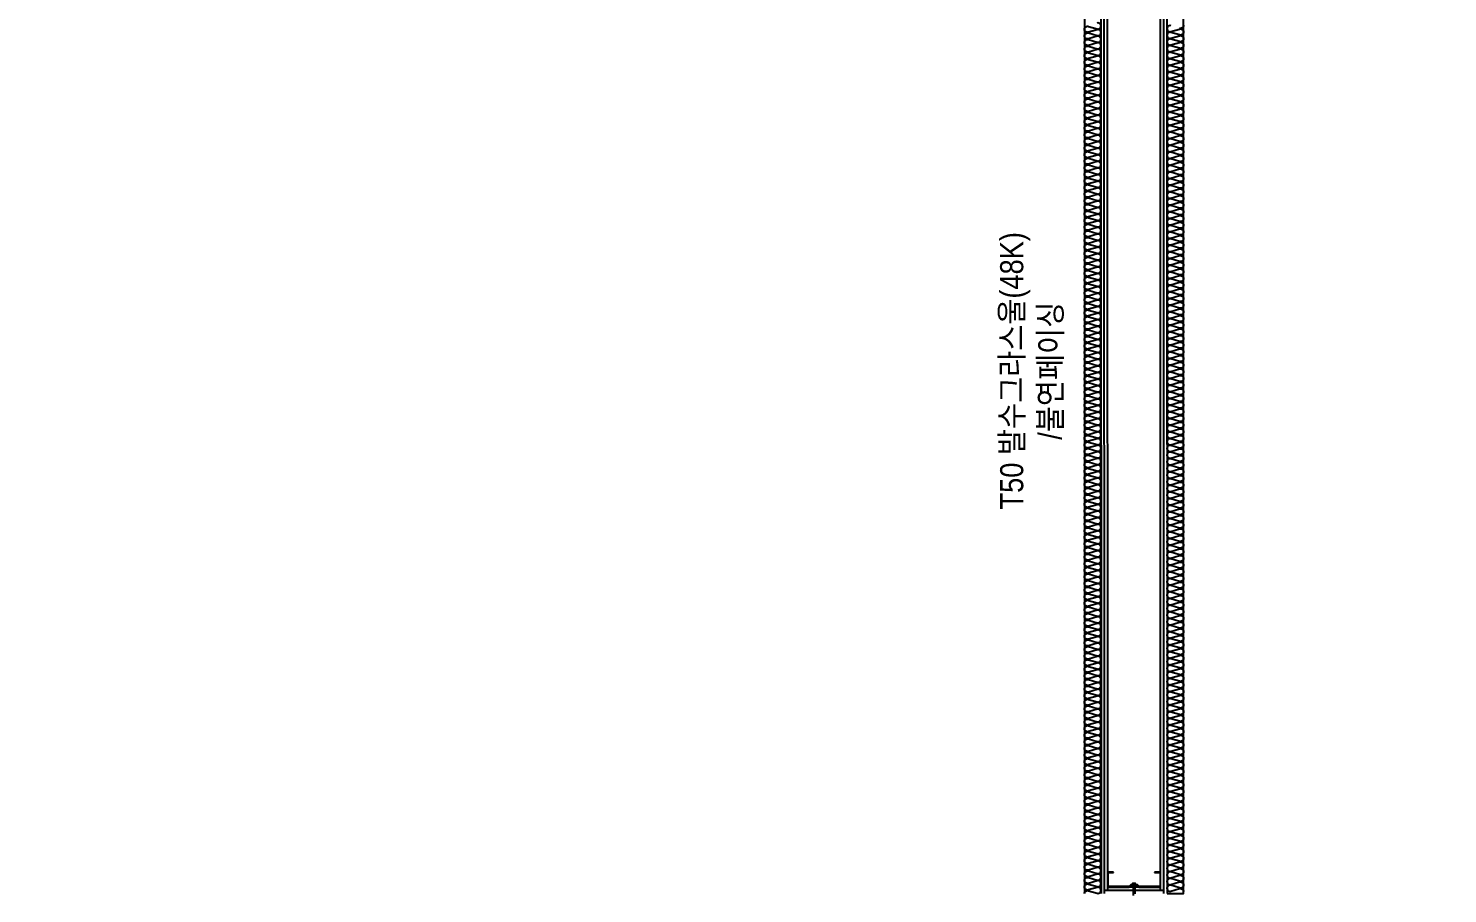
# Model space of a CAD drawing. Header units: millimetres. Extents: x 17311 to 801382, y -242618 to -104888.
# Drawn here: x 313111 to 317411, y -198279 to -195657 of the extents above; entities that cross this region are included whole.
import ezdxf
from ezdxf.enums import TextEntityAlignment as Align

# ---------------------------------------------------------------- set-up
doc = ezdxf.new("R2010")
doc.units = ezdxf.units.MM
doc.header["$LTSCALE"] = 250
for name, color, linetype in [('8입면선', 8, 'Continuous'), ('A-WALL-D', 7, 'Continuous'), ('GAGAM-DT', 7, 'Continuous'), ('ISL', 251, 'Continuous'), ('입면', 7, 'Continuous')]:
    doc.layers.add(name, color=color, linetype=linetype)
doc.layers.add('NOPLOT-단열', color=225, linetype='Continuous', plot=False)
doc.styles.add('Gdim', font='')
doc.styles.get('Gdim').set_extended_font_data('Dotum')

# ---------------------------------------------------------------- blocks, each defined once
blk = doc.blocks.new('*U86')
at = {"layer": '8입면선', "color": 8}
for p, q in [((10, 0), (9.4, 5220)), ((190, 0), (189.4, 5220)), ((190, 10), (10, 10))]:
    blk.add_line(p, q, dxfattribs=at)
at = {"layer": 'A-WALL-D'}
for p, q in [((-0.6, 5220), (0, 0)), ((20, 10), (19.4, 5220)), ((180, 10), (179.4, 5220)), ((199.4, 5220), (200, 0)), ((180, 20), (20, 20))]:
    blk.add_line(p, q, dxfattribs=at)
at = {"layer": 'GAGAM-DT', "color": 8}
for p, q in [((95.1, 25.8), (95.1, 29.3)), ((105.1, 25.8), (95.1, 25.8)), ((103.6, 30.8), (96.7, 30.8)), ((97.6, 25.8), (97.6, 30.8)), ((97.6, 25.8), (97.6, -5.6)), ((102.6, 25.8), (102.6, 30.8)), ((102.6, 25.8), (102.6, -0.1)), ((105.1, 25.8), (105.1, 29.3))]:
    blk.add_line(p, q, dxfattribs=at)
for centre, start, end in [((96.7, 29.3), 90, 180), ((103.6, 29.3), 0, 90)]:
    blk.add_arc(centre, 1.51, start, end, dxfattribs=at)
at = {"layer": '입면', "color": 6}
for p, q in [((37.8, 65), (20, 65)), ((20, 65), (20, 20)), ((21.2, 21.2), (21.2, 63.8)), ((21.2, 63.8), (37.8, 63.8)), ((37.8, 63.8), (37.8, 65)), ((180, 65), (162.2, 65)), ((162.2, 65), (162.2, 63.8)), ((162.2, 63.8), (178.8, 63.8)), ((178.8, 63.8), (178.8, 21.2)), ((180, 20), (180, 65)), ((20, 20), (85.3, 20)), ((84.8, 21.2), (21.2, 21.2)), ((89.8, 27), (84.8, 21.2)), ((85.3, 20), (90.3, 25.8)), ((110.2, 27), (89.8, 27)), ((90.3, 25.8), (109.7, 25.8)), ((109.7, 25.8), (114.7, 20)), ((115.2, 21.2), (110.2, 27)), ((114.7, 20), (180, 20)), ((178.8, 21.2), (115.2, 21.2))]:
    blk.add_line(p, q, dxfattribs=at)

msp = doc.modelspace()

# ---------------------------------------------------------------- linework, layer by layer
at = {"layer": 'ISL'}
for points in [[(309460.7, -193829.5), (310260.7, -193829.5), (310260.7, -193109.5), (313060.7, -193109.5), (313060.7, -193829.5), (313860.7, -193829.5), (313860.7, -193109.5), (316310.7, -193109.5), (316310.7, -198279.5)], [(316560.7, -198279.5), (316610.7, -198279.5), (316610.7, -193829.5), (317460.7, -193829.5), (317460.7, -193109.5), (320260.7, -193109.5), (320260.7, -193829.5), (321060.7, -193829.5), (321060.7, -193109.5), (323860.7, -193109.5), (323860.7, -193829.5), (324660.7, -193829.5), (324660.7, -193109.5), (327460.7, -193109.5), (327460.7, -193829.5), (328260.7, -193829.5)]]:
    msp.add_lwpolyline(points, dxfattribs=at)
for points in [[(316310.7, -198279.5, -0.509267), (316322.8, -198270.6), (316348.5, -198278.3, 1.372593), (316348.5, -198260.6), (316322.8, -198268.3, -0.509267), (316310.7, -198259.5, -0.509267), (316322.8, -198250.6), (316348.5, -198258.3, 1.372593), (316348.5, -198240.6), (316322.8, -198248.3, -0.509267), (316310.7, -198239.5, -0.509267), (316322.8, -198230.6), (316348.5, -198238.3, 1.372593), (316348.5, -198220.6), (316322.8, -198228.3, -0.509267), (316310.7, -198219.5, -0.509267), (316322.8, -198210.6), (316348.5, -198218.3, 1.372593), (316348.5, -198200.6), (316322.8, -198208.3, -0.509267), (316310.7, -198199.5, -0.509267), (316322.8, -198190.6), (316348.5, -198198.3, 1.372593), (316348.5, -198180.6), (316322.8, -198188.3, -0.509267), (316310.7, -198179.5, -0.509267), (316322.8, -198170.6), (316348.5, -198178.3, 1.372593), (316348.5, -198160.6), (316322.8, -198168.3, -0.509267), (316310.7, -198159.5, -0.509267), (316322.8, -198150.6), (316348.5, -198158.3, 1.372593), (316348.5, -198140.6), (316322.8, -198148.3, -0.509267), (316310.7, -198139.5, -0.509267), (316322.8, -198130.6), (316348.5, -198138.3, 1.372593), (316348.5, -198120.6), (316322.8, -198128.3, -0.509267), (316310.7, -198119.5, -0.509267), (316322.8, -198110.6), (316348.5, -198118.3, 1.372593), (316348.5, -198100.6), (316322.8, -198108.3, -0.509267), (316310.7, -198099.5, -0.509267), (316322.8, -198090.6), (316348.5, -198098.3, 1.372593), (316348.5, -198080.6), (316322.8, -198088.3, -0.509267), (316310.7, -198079.5, -0.509267), (316322.8, -198070.6), (316348.5, -198078.3, 1.372593), (316348.5, -198060.6), (316322.8, -198068.3, -0.509267), (316310.7, -198059.5, -0.509267), (316322.8, -198050.6), (316348.5, -198058.3, 1.372593), (316348.5, -198040.6), (316322.8, -198048.3, -0.509267), (316310.7, -198039.5, -0.509267), (316322.8, -198030.6), (316348.5, -198038.3, 1.372593), (316348.5, -198020.6), (316322.8, -198028.3, -0.509267), (316310.7, -198019.5, -0.509267), (316322.8, -198010.6), (316348.5, -198018.3, 1.372593), (316348.5, -198000.6), (316322.8, -198008.3, -0.509267), (316310.7, -197999.5, -0.509267), (316322.8, -197990.6), (316348.5, -197998.3, 1.372593), (316348.5, -197980.6), (316322.8, -197988.3, -0.509267), (316310.7, -197979.5, -0.509267), (316322.8, -197970.6), (316348.5, -197978.3, 1.372593), (316348.5, -197960.6), (316322.8, -197968.3, -0.509267), (316310.7, -197959.5, -0.509267), (316322.8, -197950.6), (316348.5, -197958.3, 1.372593), (316348.5, -197940.6), (316322.8, -197948.3, -0.509267), (316310.7, -197939.5, -0.509267), (316322.8, -197930.6), (316348.5, -197938.3, 1.372593), (316348.5, -197920.6), (316322.8, -197928.3, -0.509267), (316310.7, -197919.5, -0.509267), (316322.8, -197910.6), (316348.5, -197918.3, 1.372593), (316348.5, -197900.6), (316322.8, -197908.3, -0.509267), (316310.7, -197899.5, -0.509267), (316322.8, -197890.6), (316348.5, -197898.3, 1.372593), (316348.5, -197880.6), (316322.8, -197888.3, -0.509267), (316310.7, -197879.5, -0.509267), (316322.8, -197870.6), (316348.5, -197878.3, 1.372593), (316348.5, -197860.6), (316322.8, -197868.3, -0.509267), (316310.7, -197859.5, -0.509267), (316322.8, -197850.6), (316348.5, -197858.3, 1.372593), (316348.5, -197840.6), (316322.8, -197848.3, -0.509267), (316310.7, -197839.5, -0.509267), (316322.8, -197830.6), (316348.5, -197838.3, 1.372593), (316348.5, -197820.6), (316322.8, -197828.3, -0.509267), (316310.7, -197819.5, -0.509267), (316322.8, -197810.6), (316348.5, -197818.3, 1.372593), (316348.5, -197800.6), (316322.8, -197808.3, -0.509267), (316310.7, -197799.5, -0.509267), (316322.8, -197790.6), (316348.5, -197798.3, 1.372593), (316348.5, -197780.6), (316322.8, -197788.3, -0.509267), (316310.7, -197779.5, -0.509267), (316322.8, -197770.6), (316348.5, -197778.3, 1.372593), (316348.5, -197760.6), (316322.8, -197768.3, -0.509267), (316310.7, -197759.5, -0.509267), (316322.8, -197750.6), (316348.5, -197758.3, 1.372593), (316348.5, -197740.6), (316322.8, -197748.3, -0.509267), (316310.7, -197739.5, -0.509267), (316322.8, -197730.6), (316348.5, -197738.3, 1.372593), (316348.5, -197720.6), (316322.8, -197728.3, -0.509267), (316310.7, -197719.5, -0.509267), (316322.8, -197710.6), (316348.5, -197718.3, 1.372593), (316348.5, -197700.6), (316322.8, -197708.3, -0.509267), (316310.7, -197699.5, -0.509267), (316322.8, -197690.6), (316348.5, -197698.3, 1.372593), (316348.5, -197680.6), (316322.8, -197688.3, -0.509267), (316310.7, -197679.5, -0.509267), (316322.8, -197670.6), (316348.5, -197678.3, 1.372593), (316348.5, -197660.6), (316322.8, -197668.3, -0.509267), (316310.7, -197659.5, -0.509267), (316322.8, -197650.6), (316348.5, -197658.3, 1.372593), (316348.5, -197640.6), (316322.8, -197648.3, -0.509267), (316310.7, -197639.5, -0.509267), (316322.8, -197630.6), (316348.5, -197638.3, 1.372593), (316348.5, -197620.6), (316322.8, -197628.3, -0.509267), (316310.7, -197619.5, -0.509267), (316322.8, -197610.6), (316348.5, -197618.3, 1.372593), (316348.5, -197600.6), (316322.8, -197608.3, -0.509267), (316310.7, -197599.5, -0.509267), (316322.8, -197590.6), (316348.5, -197598.3, 1.372593), (316348.5, -197580.6), (316322.8, -197588.3, -0.509267), (316310.7, -197579.5, -0.509267), (316322.8, -197570.6), (316348.5, -197578.3, 1.372593), (316348.5, -197560.6), (316322.8, -197568.3, -0.509267), (316310.7, -197559.5, -0.509267), (316322.8, -197550.6), (316348.5, -197558.3, 1.372593), (316348.5, -197540.6), (316322.8, -197548.3, -0.509267), (316310.7, -197539.5, -0.509267), (316322.8, -197530.6), (316348.5, -197538.3, 1.372593), (316348.5, -197520.6), (316322.8, -197528.3, -0.509267), (316310.7, -197519.5, -0.509267), (316322.8, -197510.6), (316348.5, -197518.3, 1.372593), (316348.5, -197500.6), (316322.8, -197508.3, -0.509267), (316310.7, -197499.5, -0.509267), (316322.8, -197490.6), (316348.5, -197498.3, 1.372593), (316348.5, -197480.6), (316322.8, -197488.3, -0.509267), (316310.7, -197479.5, -0.509267), (316322.8, -197470.6), (316348.5, -197478.3, 1.372593), (316348.5, -197460.6), (316322.8, -197468.3, -0.509267), (316310.7, -197459.5, -0.509267), (316322.8, -197450.6), (316348.5, -197458.3, 1.372593), (316348.5, -197440.6), (316322.8, -197448.3, -0.509267), (316310.7, -197439.5, -0.509267), (316322.8, -197430.6), (316348.5, -197438.3, 1.372593), (316348.5, -197420.6), (316322.8, -197428.3, -0.509267), (316310.7, -197419.5, -0.509267), (316322.8, -197410.6), (316348.5, -197418.3, 1.372593), (316348.5, -197400.6), (316322.8, -197408.3, -0.509267), (316310.7, -197399.5, -0.509267), (316322.8, -197390.6), (316348.5, -197398.3, 1.372593), (316348.5, -197380.6), (316322.8, -197388.3, -0.509267), (316310.7, -197379.5, -0.509267), (316322.8, -197370.6), (316348.5, -197378.3, 1.372593), (316348.5, -197360.6), (316322.8, -197368.3, -0.509267), (316310.7, -197359.5, -0.509267), (316322.8, -197350.6), (316348.5, -197358.3, 1.372593), (316348.5, -197340.6), (316322.8, -197348.3, -0.509267), (316310.7, -197339.5, -0.509267), (316322.8, -197330.6), (316348.5, -197338.3, 1.372593), (316348.5, -197320.6), (316322.8, -197328.3, -0.509267), (316310.7, -197319.5, -0.509267), (316322.8, -197310.6), (316348.5, -197318.3, 1.372593), (316348.5, -197300.6), (316322.8, -197308.3, -0.509267), (316310.7, -197299.5, -0.509267), (316322.8, -197290.6), (316348.5, -197298.3, 1.372593), (316348.5, -197280.6), (316322.8, -197288.3, -0.509267), (316310.7, -197279.5, -0.509267), (316322.8, -197270.6), (316348.5, -197278.3, 1.372593), (316348.5, -197260.6), (316322.8, -197268.3, -0.509267), (316310.7, -197259.5, -0.509267), (316322.8, -197250.6), (316348.5, -197258.3, 1.372593), (316348.5, -197240.6), (316322.8, -197248.3, -0.509267), (316310.7, -197239.5, -0.509267), (316322.8, -197230.6), (316348.5, -197238.3, 1.372593), (316348.5, -197220.6), (316322.8, -197228.3, -0.509267), (316310.7, -197219.5, -0.509267), (316322.8, -197210.6), (316348.5, -197218.3, 1.372593), (316348.5, -197200.6), (316322.8, -197208.3, -0.509267), (316310.7, -197199.5, -0.509267), (316322.8, -197190.6), (316348.5, -197198.3, 1.372593), (316348.5, -197180.6), (316322.8, -197188.3, -0.509267), (316310.7, -197179.5, -0.509267), (316322.8, -197170.6), (316348.5, -197178.3, 1.372593), (316348.5, -197160.6), (316322.8, -197168.3, -0.509267), (316310.7, -197159.5, -0.509267), (316322.8, -197150.6), (316348.5, -197158.3, 1.372593), (316348.5, -197140.6), (316322.8, -197148.3, -0.509267), (316310.7, -197139.5, -0.509267), (316322.8, -197130.6), (316348.5, -197138.3, 1.372593), (316348.5, -197120.6), (316322.8, -197128.3, -0.509267), (316310.7, -197119.5, -0.509267), (316322.8, -197110.6), (316348.5, -197118.3, 1.372593), (316348.5, -197100.6), (316322.8, -197108.3, -0.509267), (316310.7, -197099.5, -0.509267), (316322.8, -197090.6), (316348.5, -197098.3, 1.372593), (316348.5, -197080.6), (316322.8, -197088.3, -0.509267), (316310.7, -197079.5, -0.509267), (316322.8, -197070.6), (316348.5, -197078.3, 1.372593), (316348.5, -197060.6), (316322.8, -197068.3, -0.509267), (316310.7, -197059.5, -0.509267), (316322.8, -197050.6), (316348.5, -197058.3, 1.372593), (316348.5, -197040.6), (316322.8, -197048.3, -0.509267), (316310.7, -197039.5, -0.509267), (316322.8, -197030.6), (316348.5, -197038.3, 1.372593), (316348.5, -197020.6), (316322.8, -197028.3, -0.509267), (316310.7, -197019.5, -0.509267), (316322.8, -197010.6), (316348.5, -197018.3, 1.372593), (316348.5, -197000.6), (316322.8, -197008.3, -0.509267), (316310.7, -196999.5, -0.509267), (316322.8, -196990.6), (316348.5, -196998.3, 1.372593), (316348.5, -196980.6), (316322.8, -196988.3, -0.509267), (316310.7, -196979.5, -0.509267), (316322.8, -196970.6), (316348.5, -196978.3, 1.372593), (316348.5, -196960.6), (316322.8, -196968.3, -0.509267), (316310.7, -196959.5, -0.509267), (316322.8, -196950.6), (316348.5, -196958.3, 1.372593), (316348.5, -196940.6), (316322.8, -196948.3, -0.509267), (316310.7, -196939.5, -0.509267), (316322.8, -196930.6), (316348.5, -196938.3, 1.372593), (316348.5, -196920.6), (316322.8, -196928.3, -0.509267), (316310.7, -196919.5, -0.509267), (316322.8, -196910.6), (316348.5, -196918.3, 1.372593), (316348.5, -196900.6), (316322.8, -196908.3, -0.509267), (316310.7, -196899.5, -0.509267), (316322.8, -196890.6), (316348.5, -196898.3, 1.372593), (316348.5, -196880.6), (316322.8, -196888.3, -0.509267), (316310.7, -196879.5, -0.509267), (316322.8, -196870.6), (316348.5, -196878.3, 1.372593), (316348.5, -196860.6), (316322.8, -196868.3, -0.509267), (316310.7, -196859.5, -0.509267), (316322.8, -196850.6), (316348.5, -196858.3, 1.372593), (316348.5, -196840.6), (316322.8, -196848.3, -0.509267), (316310.7, -196839.5, -0.509267), (316322.8, -196830.6), (316348.5, -196838.3, 1.372593), (316348.5, -196820.6), (316322.8, -196828.3, -0.509267), (316310.7, -196819.5, -0.509267), (316322.8, -196810.6), (316348.5, -196818.3, 1.372593), (316348.5, -196800.6), (316322.8, -196808.3, -0.509267), (316310.7, -196799.5, -0.509267), (316322.8, -196790.6), (316348.5, -196798.3, 1.372593), (316348.5, -196780.6), (316322.8, -196788.3, -0.509267), (316310.7, -196779.5, -0.509267), (316322.8, -196770.6), (316348.5, -196778.3, 1.372593), (316348.5, -196760.6), (316322.8, -196768.3, -0.509267), (316310.7, -196759.5, -0.509267), (316322.8, -196750.6), (316348.5, -196758.3, 1.372593), (316348.5, -196740.6), (316322.8, -196748.3, -0.509267), (316310.7, -196739.5, -0.509267), (316322.8, -196730.6), (316348.5, -196738.3, 1.372593), (316348.5, -196720.6), (316322.8, -196728.3, -0.509267), (316310.7, -196719.5, -0.509267), (316322.8, -196710.6), (316348.5, -196718.3, 1.372593), (316348.5, -196700.6), (316322.8, -196708.3, -0.509267), (316310.7, -196699.5, -0.509267), (316322.8, -196690.6), (316348.5, -196698.3, 1.372593), (316348.5, -196680.6), (316322.8, -196688.3, -0.509267), (316310.7, -196679.5, -0.509267), (316322.8, -196670.6), (316348.5, -196678.3, 1.372593), (316348.5, -196660.6), (316322.8, -196668.3, -0.509267), (316310.7, -196659.5, -0.509267), (316322.8, -196650.6), (316348.5, -196658.3, 1.372593), (316348.5, -196640.6), (316322.8, -196648.3, -0.509267), (316310.7, -196639.5, -0.509267), (316322.8, -196630.6), (316348.5, -196638.3, 1.372593), (316348.5, -196620.6), (316322.8, -196628.3, -0.509267), (316310.7, -196619.5, -0.509267), (316322.8, -196610.6), (316348.5, -196618.3, 1.372593), (316348.5, -196600.6), (316322.8, -196608.3, -0.509267), (316310.7, -196599.5, -0.509267), (316322.8, -196590.6), (316348.5, -196598.3, 1.372593), (316348.5, -196580.6), (316322.8, -196588.3, -0.509267), (316310.7, -196579.5, -0.509267), (316322.8, -196570.6), (316348.5, -196578.3, 1.372593), (316348.5, -196560.6), (316322.8, -196568.3, -0.509267), (316310.7, -196559.5, -0.509267), (316322.8, -196550.6), (316348.5, -196558.3, 1.372593), (316348.5, -196540.6), (316322.8, -196548.3, -0.509267), (316310.7, -196539.5, -0.509267), (316322.8, -196530.6), (316348.5, -196538.3, 1.372593), (316348.5, -196520.6), (316322.8, -196528.3, -0.509267), (316310.7, -196519.5, -0.509267), (316322.8, -196510.6), (316348.5, -196518.3, 1.372593), (316348.5, -196500.6), (316322.8, -196508.3, -0.509267), (316310.7, -196499.5, -0.509267), (316322.8, -196490.6), (316348.5, -196498.3, 1.372593), (316348.5, -196480.6), (316322.8, -196488.3, -0.509267), (316310.7, -196479.5, -0.509267), (316322.8, -196470.6), (316348.5, -196478.3, 1.372593), (316348.5, -196460.6), (316322.8, -196468.3, -0.509267), (316310.7, -196459.5, -0.509267), (316322.8, -196450.6), (316348.5, -196458.3, 1.372593), (316348.5, -196440.6), (316322.8, -196448.3, -0.509267), (316310.7, -196439.5, -0.509267), (316322.8, -196430.6), (316348.5, -196438.3, 1.372593), (316348.5, -196420.6), (316322.8, -196428.3, -0.509267), (316310.7, -196419.5, -0.509267), (316322.8, -196410.6), (316348.5, -196418.3, 1.372593), (316348.5, -196400.6), (316322.8, -196408.3, -0.509267), (316310.7, -196399.5, -0.509267), (316322.8, -196390.6), (316348.5, -196398.3, 1.372593), (316348.5, -196380.6), (316322.8, -196388.3, -0.509267), (316310.7, -196379.5, -0.509267), (316322.8, -196370.6), (316348.5, -196378.3, 1.372593), (316348.5, -196360.6), (316322.8, -196368.3, -0.509267), (316310.7, -196359.5, -0.509267), (316322.8, -196350.6), (316348.5, -196358.3, 1.372593), (316348.5, -196340.6), (316322.8, -196348.3, -0.509267), (316310.7, -196339.5, -0.509267), (316322.8, -196330.6), (316348.5, -196338.3, 1.372593), (316348.5, -196320.6), (316322.8, -196328.3, -0.509267), (316310.7, -196319.5, -0.509267), (316322.8, -196310.6), (316348.5, -196318.3, 1.372593), (316348.5, -196300.6), (316322.8, -196308.3, -0.509267), (316310.7, -196299.5, -0.509267), (316322.8, -196290.6), (316348.5, -196298.3, 1.372593), (316348.5, -196280.6), (316322.8, -196288.3, -0.509267), (316310.7, -196279.5, -0.509267), (316322.8, -196270.6), (316348.5, -196278.3, 1.372593), (316348.5, -196260.6), (316322.8, -196268.3, -0.509267), (316310.7, -196259.5, -0.509267), (316322.8, -196250.6), (316348.5, -196258.3, 1.372593), (316348.5, -196240.6), (316322.8, -196248.3, -0.509267), (316310.7, -196239.5, -0.509267), (316322.8, -196230.6), (316348.5, -196238.3, 1.372593), (316348.5, -196220.6), (316322.8, -196228.3, -0.509267), (316310.7, -196219.5, -0.509267), (316322.8, -196210.6), (316348.5, -196218.3, 1.372593), (316348.5, -196200.6), (316322.8, -196208.3, -0.509267), (316310.7, -196199.5, -0.509267), (316322.8, -196190.6), (316348.5, -196198.3, 1.372593), (316348.5, -196180.6), (316322.8, -196188.3, -0.509267), (316310.7, -196179.5, -0.509267), (316322.8, -196170.6), (316348.5, -196178.3, 1.372593), (316348.5, -196160.6), (316322.8, -196168.3, -0.509267), (316310.7, -196159.5, -0.509267), (316322.8, -196150.6), (316348.5, -196158.3, 1.372593), (316348.5, -196140.6), (316322.8, -196148.3, -0.509267), (316310.7, -196139.5, -0.509267), (316322.8, -196130.6), (316348.5, -196138.3, 1.372593), (316348.5, -196120.6), (316322.8, -196128.3, -0.509267), (316310.7, -196119.5, -0.509267), (316322.8, -196110.6), (316348.5, -196118.3, 1.372593), (316348.5, -196100.6), (316322.8, -196108.3, -0.509267), (316310.7, -196099.5, -0.509267), (316322.8, -196090.6), (316348.5, -196098.3, 1.372593), (316348.5, -196080.6), (316322.8, -196088.3, -0.509267), (316310.7, -196079.5, -0.509267), (316322.8, -196070.6), (316348.5, -196078.3, 1.372593), (316348.5, -196060.6), (316322.8, -196068.3, -0.509267), (316310.7, -196059.5, -0.509267), (316322.8, -196050.6), (316348.5, -196058.3, 1.372593), (316348.5, -196040.6), (316322.8, -196048.3, -0.509267), (316310.7, -196039.5, -0.509267), (316322.8, -196030.6), (316348.5, -196038.3, 1.372593), (316348.5, -196020.6), (316322.8, -196028.3, -0.509267), (316310.7, -196019.5, -0.509267), (316322.8, -196010.6), (316348.5, -196018.3, 1.372593), (316348.5, -196000.6), (316322.8, -196008.3, -0.509267), (316310.7, -195999.5, -0.509267), (316322.8, -195990.6), (316348.5, -195998.3, 1.372593), (316348.5, -195980.6), (316322.8, -195988.3, -0.509267), (316310.7, -195979.5, -0.509267), (316322.8, -195970.6), (316348.5, -195978.3, 1.372593), (316348.5, -195960.6), (316322.8, -195968.3, -0.509267), (316310.7, -195959.5, -0.509267), (316322.8, -195950.6), (316348.5, -195958.3, 1.372593), (316348.5, -195940.6), (316322.8, -195948.3, -0.509267), (316310.7, -195939.5, -0.509267), (316322.8, -195930.6), (316348.5, -195938.3, 1.372593), (316348.5, -195920.6), (316322.8, -195928.3, -0.509267), (316310.7, -195919.5, -0.509267), (316322.8, -195910.6), (316348.5, -195918.3, 1.372593), (316348.5, -195900.6), (316322.8, -195908.3, -0.509267), (316310.7, -195899.5, -0.509267), (316322.8, -195890.6), (316348.5, -195898.3, 1.372593), (316348.5, -195880.6), (316322.8, -195888.3, -0.509267), (316310.7, -195879.5, -0.509267), (316322.8, -195870.6), (316348.5, -195878.3, 1.372593), (316348.5, -195860.6), (316322.8, -195868.3, -0.509267), (316310.7, -195859.5, -0.509267), (316322.8, -195850.6), (316348.5, -195858.3, 1.372593), (316348.5, -195840.6), (316322.8, -195848.3, -0.509267), (316310.7, -195839.5, -0.509267), (316322.8, -195830.6), (316348.5, -195838.3, 1.372593), (316348.5, -195820.6), (316322.8, -195828.3, -0.509267), (316310.7, -195819.5, -0.509267), (316322.8, -195810.6), (316348.5, -195818.3, 1.372593), (316348.5, -195800.6), (316322.8, -195808.3, -0.509267), (316310.7, -195799.5, -0.509267), (316322.8, -195790.6), (316348.5, -195798.3, 1.372593), (316348.5, -195780.6), (316322.8, -195788.3, -0.509267), (316310.7, -195779.5, -0.509267), (316322.8, -195770.6), (316348.5, -195778.3, 1.372593), (316348.5, -195760.6), (316322.8, -195768.3, -0.509267), (316310.7, -195759.5, -0.509267), (316322.8, -195750.6), (316348.5, -195758.3, 1.372593), (316348.5, -195740.6), (316322.8, -195748.3, -0.509267), (316310.7, -195739.5, -0.509267), (316322.8, -195730.6), (316348.5, -195738.3, 1.372593), (316348.5, -195720.6), (316322.8, -195728.3, -0.509267), (316310.7, -195719.5, -0.509267), (316322.8, -195710.6), (316348.5, -195718.3, 1.372593), (316348.5, -195700.6), (316322.8, -195708.3, -0.509267), (316310.7, -195699.5, -0.509267), (316322.8, -195690.6), (316348.5, -195698.3, 1.372593), (316348.5, -195680.6), (316322.8, -195688.3, -0.509267), (316310.7, -195679.5, -0.509267), (316322.8, -195670.6), (316348.5, -195678.3, 1.372593), (316348.5, -195660.6), (316322.8, -195668.3, -0.509267), (316310.7, -195659.5, -0.509267), (316322.8, -195650.6), (316348.5, -195658.3, 1.372593), (316348.5, -195640.6)], [(316572.4, -195648.6, 1.372593), (316572.4, -195666.5), (316598.4, -195658.7, -0.509321), (316610.7, -195667.6, -0.509212), (316598.4, -195676.5), (316572.4, -195668.8, 1.372593), (316572.4, -195686.7), (316598.4, -195678.9, -0.509321), (316610.7, -195687.8, -0.509212), (316598.4, -195696.7), (316572.4, -195689, 1.372593), (316572.4, -195706.9), (316598.4, -195699.1, -0.509321), (316610.7, -195708, -0.509212), (316598.4, -195716.9), (316572.4, -195709.2, 1.372593), (316572.4, -195727), (316598.4, -195719.3, -0.509321), (316610.7, -195728.2, -0.509212), (316598.4, -195737.1), (316572.4, -195729.4, 1.372593), (316572.4, -195747.2), (316598.4, -195739.5, -0.509321), (316610.7, -195748.4, -0.509212), (316598.4, -195757.3), (316572.4, -195749.6, 1.372593), (316572.4, -195767.4), (316598.4, -195759.7, -0.509321), (316610.7, -195768.6, -0.509212), (316598.4, -195777.5), (316572.4, -195769.8, 1.372593), (316572.4, -195787.6), (316598.4, -195779.9, -0.509321), (316610.7, -195788.8, -0.509212), (316598.4, -195797.7), (316572.4, -195790, 1.372593), (316572.4, -195807.8), (316598.4, -195800.1, -0.509321), (316610.7, -195809, -0.509212), (316598.4, -195817.9), (316572.4, -195810.2, 1.372593), (316572.4, -195828), (316598.4, -195820.3, -0.509321), (316610.7, -195829.2, -0.509212), (316598.4, -195838.1), (316572.4, -195830.4, 1.372593), (316572.4, -195848.2), (316598.4, -195840.5, -0.509321), (316610.7, -195849.4, -0.509212), (316598.4, -195858.3), (316572.4, -195850.6, 1.372593), (316572.4, -195868.4), (316598.4, -195860.7, -0.509321), (316610.7, -195869.6, -0.509212), (316598.4, -195878.5), (316572.4, -195870.8, 1.372593), (316572.4, -195888.6), (316598.4, -195880.9, -0.509321), (316610.7, -195889.8, -0.509212), (316598.4, -195898.7), (316572.4, -195891, 1.372593), (316572.4, -195908.8), (316598.4, -195901.1, -0.509321), (316610.7, -195910, -0.509212), (316598.4, -195918.9), (316572.4, -195911.2, 1.372593), (316572.4, -195929), (316598.4, -195921.3, -0.509321), (316610.7, -195930.2, -0.509212), (316598.4, -195939.1), (316572.4, -195931.4, 1.372593), (316572.4, -195949.2), (316598.4, -195941.5, -0.509321), (316610.7, -195950.4, -0.509212), (316598.4, -195959.3), (316572.4, -195951.6, 1.372593), (316572.4, -195969.4), (316598.4, -195961.7, -0.509321), (316610.7, -195970.6, -0.509212), (316598.4, -195979.5), (316572.4, -195971.8, 1.372593), (316572.4, -195989.6), (316598.4, -195981.9, -0.509321), (316610.7, -195990.8, -0.509212), (316598.4, -195999.7), (316572.4, -195992, 1.372593), (316572.4, -196009.8), (316598.4, -196002.1, -0.509321), (316610.7, -196011, -0.509212), (316598.4, -196019.9), (316572.4, -196012.2, 1.372593), (316572.4, -196030), (316598.4, -196022.3, -0.509321), (316610.7, -196031.2, -0.509212), (316598.4, -196040.1), (316572.4, -196032.4, 1.372593), (316572.4, -196050.2), (316598.4, -196042.5, -0.509321), (316610.7, -196051.4, -0.509212), (316598.4, -196060.3), (316572.4, -196052.6, 1.372593), (316572.4, -196070.4), (316598.4, -196062.7, -0.509321), (316610.7, -196071.6, -0.509212), (316598.4, -196080.5), (316572.4, -196072.8, 1.372593), (316572.4, -196090.6), (316598.4, -196082.9, -0.509321), (316610.7, -196091.8, -0.509212), (316598.4, -196100.7), (316572.4, -196093, 1.372593), (316572.4, -196110.8), (316598.4, -196103.1, -0.509321), (316610.7, -196112, -0.509212), (316598.4, -196120.9), (316572.4, -196113.2, 1.372593), (316572.4, -196131), (316598.4, -196123.3, -0.509321), (316610.7, -196132.2, -0.509212), (316598.4, -196141.1), (316572.4, -196133.4, 1.372593), (316572.4, -196151.2), (316598.4, -196143.5, -0.509321), (316610.7, -196152.4, -0.509212), (316598.4, -196161.3), (316572.4, -196153.6, 1.372593), (316572.4, -196171.4), (316598.4, -196163.7, -0.509321), (316610.7, -196172.6, -0.509212), (316598.4, -196181.5), (316572.4, -196173.8, 1.372593), (316572.4, -196191.6), (316598.4, -196183.9, -0.509321), (316610.7, -196192.8, -0.509212), (316598.4, -196201.7), (316572.4, -196194, 1.372593), (316572.4, -196211.8), (316598.4, -196204.1, -0.509321), (316610.7, -196213, -0.509212), (316598.4, -196221.9), (316572.4, -196214.2, 1.372593), (316572.4, -196232), (316598.4, -196224.3, -0.509321), (316610.7, -196233.2, -0.509212), (316598.4, -196242.1), (316572.4, -196234.4, 1.372593), (316572.4, -196252.2), (316598.4, -196244.5, -0.509321), (316610.7, -196253.4, -0.509212), (316598.4, -196262.3), (316572.4, -196254.6, 1.372593), (316572.4, -196272.4), (316598.4, -196264.7, -0.509321), (316610.7, -196273.6, -0.509212), (316598.4, -196282.5), (316572.4, -196274.8, 1.372593), (316572.4, -196292.6), (316598.4, -196284.9, -0.509321), (316610.7, -196293.8, -0.509212), (316598.4, -196302.7), (316572.4, -196295, 1.372593), (316572.4, -196312.8), (316598.4, -196305.1, -0.509321), (316610.7, -196314, -0.509212), (316598.4, -196322.9), (316572.4, -196315.2, 1.372593), (316572.4, -196333), (316598.4, -196325.3, -0.509321), (316610.7, -196334.2, -0.509212), (316598.4, -196343.1), (316572.4, -196335.4, 1.372593), (316572.4, -196353.2), (316598.4, -196345.5, -0.509321), (316610.7, -196354.4, -0.509212), (316598.4, -196363.3), (316572.4, -196355.6, 1.372593), (316572.4, -196373.4), (316598.4, -196365.7, -0.509321), (316610.7, -196374.6, -0.509212), (316598.4, -196383.5), (316572.4, -196375.8, 1.372593), (316572.4, -196393.6), (316598.4, -196385.9, -0.509321), (316610.7, -196394.8, -0.509212), (316598.4, -196403.7), (316572.4, -196396, 1.372593), (316572.4, -196413.8), (316598.4, -196406.1, -0.509321), (316610.7, -196415, -0.509212), (316598.4, -196423.9), (316572.4, -196416.2, 1.372593), (316572.4, -196434), (316598.4, -196426.3, -0.509321), (316610.7, -196435.2, -0.509212), (316598.4, -196444.1), (316572.4, -196436.4, 1.372593), (316572.4, -196454.2), (316598.4, -196446.5, -0.509321), (316610.7, -196455.4, -0.509212), (316598.4, -196464.3), (316572.4, -196456.6, 1.372593), (316572.4, -196474.4), (316598.4, -196466.7, -0.509321), (316610.7, -196475.6, -0.509212), (316598.4, -196484.5), (316572.4, -196476.8, 1.372593), (316572.4, -196494.6), (316598.4, -196486.9, -0.509321), (316610.7, -196495.8, -0.509212), (316598.4, -196504.7), (316572.4, -196497, 1.372593), (316572.4, -196514.8), (316598.4, -196507.1, -0.509321), (316610.7, -196516, -0.509212), (316598.4, -196524.9), (316572.4, -196517.2, 1.372593), (316572.4, -196535), (316598.4, -196527.3, -0.509321), (316610.7, -196536.2, -0.509212), (316598.4, -196545.1), (316572.4, -196537.4, 1.372593), (316572.4, -196555.2), (316598.4, -196547.5, -0.509321), (316610.7, -196556.4, -0.509212), (316598.4, -196565.3), (316572.4, -196557.6, 1.372593), (316572.4, -196575.4), (316598.4, -196567.7, -0.509321), (316610.7, -196576.6, -0.509212), (316598.4, -196585.5), (316572.4, -196577.8, 1.372593), (316572.4, -196595.6), (316598.4, -196587.9, -0.509321), (316610.7, -196596.8, -0.509212), (316598.4, -196605.7), (316572.4, -196598, 1.372593), (316572.4, -196615.8), (316598.4, -196608.1, -0.509321), (316610.7, -196617, -0.509212), (316598.4, -196625.9), (316572.4, -196618.2, 1.372593), (316572.4, -196636), (316598.4, -196628.3, -0.509321), (316610.7, -196637.2, -0.509212), (316598.4, -196646.1), (316572.4, -196638.4, 1.372593), (316572.4, -196656.2), (316598.4, -196648.5, -0.509321), (316610.7, -196657.4, -0.509212), (316598.4, -196666.3), (316572.4, -196658.6, 1.372593), (316572.4, -196676.4), (316598.4, -196668.7, -0.509321), (316610.7, -196677.6, -0.509212), (316598.4, -196686.5), (316572.4, -196678.8, 1.372593), (316572.4, -196696.6), (316598.4, -196688.9, -0.509321), (316610.7, -196697.8, -0.509212), (316598.4, -196706.7), (316572.4, -196699, 1.372593), (316572.4, -196716.8), (316598.4, -196709.1, -0.509321), (316610.7, -196718, -0.509212), (316598.4, -196726.9), (316572.4, -196719.2, 1.372593), (316572.4, -196737), (316598.4, -196729.3, -0.509321), (316610.7, -196738.2, -0.509212), (316598.4, -196747.1), (316572.4, -196739.4, 1.372593), (316572.4, -196757.2), (316598.4, -196749.5, -0.509321), (316610.7, -196758.4, -0.509212), (316598.4, -196767.3), (316572.4, -196759.6, 1.372593), (316572.4, -196777.4), (316598.4, -196769.7, -0.509321), (316610.7, -196778.6, -0.509212), (316598.4, -196787.5), (316572.4, -196779.8, 1.372593), (316572.4, -196797.6), (316598.4, -196789.9, -0.509321), (316610.7, -196798.8, -0.509212), (316598.4, -196807.7), (316572.4, -196800, 1.372593), (316572.4, -196817.8), (316598.4, -196810.1, -0.509321), (316610.7, -196819, -0.509212), (316598.4, -196827.9), (316572.4, -196820.2, 1.372593), (316572.4, -196838), (316598.4, -196830.3, -0.509321), (316610.7, -196839.2, -0.509212), (316598.4, -196848.1), (316572.4, -196840.4, 1.372593), (316572.4, -196858.2), (316598.4, -196850.5, -0.509321), (316610.7, -196859.4, -0.509212), (316598.4, -196868.3), (316572.4, -196860.6, 1.372593), (316572.4, -196878.4), (316598.4, -196870.7, -0.509321), (316610.7, -196879.6, -0.509212), (316598.4, -196888.5), (316572.4, -196880.8, 1.372593), (316572.4, -196898.6), (316598.4, -196890.9, -0.509321), (316610.7, -196899.8, -0.509212), (316598.4, -196908.7), (316572.4, -196901, 1.372593), (316572.4, -196918.8), (316598.4, -196911.1, -0.509321), (316610.7, -196920, -0.509212), (316598.4, -196928.9), (316572.4, -196921.2, 1.372593), (316572.4, -196939), (316598.4, -196931.3, -0.509321), (316610.7, -196940.2, -0.509212), (316598.4, -196949.1), (316572.4, -196941.4, 1.372593), (316572.4, -196959.2), (316598.4, -196951.5, -0.509321), (316610.7, -196960.4, -0.509212), (316598.4, -196969.3), (316572.4, -196961.6, 1.372593), (316572.4, -196979.4), (316598.4, -196971.7, -0.509321), (316610.7, -196980.6, -0.509212), (316598.4, -196989.5), (316572.4, -196981.8, 1.372593), (316572.4, -196999.6), (316598.4, -196991.9, -0.509321), (316610.7, -197000.8, -0.509212), (316598.4, -197009.7), (316572.4, -197002, 1.372593), (316572.4, -197019.8), (316598.4, -197012.1, -0.509321), (316610.7, -197021, -0.509212), (316598.4, -197029.9), (316572.4, -197022.2, 1.372593), (316572.4, -197040), (316598.4, -197032.3, -0.509321), (316610.7, -197041.2, -0.509212), (316598.4, -197050.1), (316572.4, -197042.4, 1.372593), (316572.4, -197060.2), (316598.4, -197052.5, -0.509321), (316610.7, -197061.4, -0.509212), (316598.4, -197070.3), (316572.4, -197062.6, 1.372593), (316572.4, -197080.4), (316598.4, -197072.7, -0.509321), (316610.7, -197081.6, -0.509212), (316598.4, -197090.5), (316572.4, -197082.8, 1.372593), (316572.4, -197100.6), (316598.4, -197092.9, -0.509321), (316610.7, -197101.8, -0.509212), (316598.4, -197110.7), (316572.4, -197103, 1.372593), (316572.4, -197120.8), (316598.4, -197113.1, -0.509321), (316610.7, -197122, -0.509212), (316598.4, -197130.9), (316572.4, -197123.2, 1.372593), (316572.4, -197141), (316598.4, -197133.3, -0.509321), (316610.7, -197142.2, -0.509212), (316598.4, -197151.1), (316572.4, -197143.4, 1.372593), (316572.4, -197161.2), (316598.4, -197153.5, -0.509321), (316610.7, -197162.4, -0.509212), (316598.4, -197171.3), (316572.4, -197163.6, 1.372593), (316572.4, -197181.4), (316598.4, -197173.7, -0.509321), (316610.7, -197182.6, -0.509212), (316598.4, -197191.5), (316572.4, -197183.8, 1.372593), (316572.4, -197201.6), (316598.4, -197193.9, -0.509321), (316610.7, -197202.8, -0.509212), (316598.4, -197211.7), (316572.4, -197204, 1.372593), (316572.4, -197221.8), (316598.4, -197214.1, -0.509321), (316610.7, -197223, -0.509212), (316598.4, -197231.9), (316572.4, -197224.2, 1.372593), (316572.4, -197242), (316598.4, -197234.3, -0.509321), (316610.7, -197243.2, -0.509212), (316598.4, -197252.1), (316572.4, -197244.4, 1.372593), (316572.4, -197262.2), (316598.4, -197254.5, -0.509321), (316610.7, -197263.4, -0.509212), (316598.4, -197272.3), (316572.4, -197264.6, 1.372593), (316572.4, -197282.4), (316598.4, -197274.7, -0.509321), (316610.7, -197283.6, -0.509212), (316598.4, -197292.5), (316572.4, -197284.8, 1.372593), (316572.4, -197302.6), (316598.4, -197294.9, -0.509321), (316610.7, -197303.8, -0.509212), (316598.4, -197312.7), (316572.4, -197305, 1.372593), (316572.4, -197322.8), (316598.4, -197315.1, -0.509321), (316610.7, -197324, -0.509212), (316598.4, -197332.9), (316572.4, -197325.2, 1.372593), (316572.4, -197343), (316598.4, -197335.3, -0.509321), (316610.7, -197344.2, -0.509212), (316598.4, -197353.1), (316572.4, -197345.4, 1.372593), (316572.4, -197363.2), (316598.4, -197355.5, -0.509321), (316610.7, -197364.4, -0.509212), (316598.4, -197373.3), (316572.4, -197365.6, 1.372593), (316572.4, -197383.4), (316598.4, -197375.7, -0.509321), (316610.7, -197384.6, -0.509212), (316598.4, -197393.5), (316572.4, -197385.8, 1.372593), (316572.4, -197403.6), (316598.4, -197395.9, -0.509321), (316610.7, -197404.8, -0.509212), (316598.4, -197413.7), (316572.4, -197406, 1.372593), (316572.4, -197423.8), (316598.4, -197416.1, -0.509321), (316610.7, -197425, -0.509212), (316598.4, -197433.9), (316572.4, -197426.2, 1.372593), (316572.4, -197444), (316598.4, -197436.3, -0.509321), (316610.7, -197445.2, -0.509212), (316598.4, -197454.1), (316572.4, -197446.4, 1.372593), (316572.4, -197464.2), (316598.4, -197456.5, -0.509321), (316610.7, -197465.4, -0.509212), (316598.4, -197474.3), (316572.4, -197466.6, 1.372593), (316572.4, -197484.4), (316598.4, -197476.7, -0.509321), (316610.7, -197485.6, -0.509212), (316598.4, -197494.5), (316572.4, -197486.8, 1.372593), (316572.4, -197504.6), (316598.4, -197496.9, -0.509321), (316610.7, -197505.8, -0.509212), (316598.4, -197514.7), (316572.4, -197507, 1.372593), (316572.4, -197524.8), (316598.4, -197517, -0.509321), (316610.7, -197526, -0.509212), (316598.4, -197534.9), (316572.4, -197527.2, 1.372593), (316572.4, -197545), (316598.4, -197537.2, -0.509321), (316610.7, -197546.2, -0.509212), (316598.4, -197555.1), (316572.4, -197547.4, 1.372593), (316572.4, -197565.2), (316598.4, -197557.4, -0.509321), (316610.7, -197566.4, -0.509212), (316598.4, -197575.3), (316572.4, -197567.6, 1.372593), (316572.4, -197585.4), (316598.4, -197577.6, -0.509321), (316610.7, -197586.6, -0.509212), (316598.4, -197595.5), (316572.4, -197587.8, 1.372593), (316572.4, -197605.6), (316598.4, -197597.8, -0.509321), (316610.7, -197606.8, -0.509212), (316598.4, -197615.7), (316572.4, -197607.9, 1.372593), (316572.4, -197625.8), (316598.4, -197618, -0.509321), (316610.7, -197627, -0.509212), (316598.4, -197635.9), (316572.4, -197628.1, 1.372593), (316572.4, -197646), (316598.4, -197638.2, -0.509321), (316610.7, -197647.2, -0.509212), (316598.4, -197656.1), (316572.4, -197648.3, 1.372593), (316572.4, -197666.2), (316598.4, -197658.4, -0.509321), (316610.7, -197667.4, -0.509212), (316598.4, -197676.3), (316572.4, -197668.5, 1.372593), (316572.4, -197686.4), (316598.4, -197678.6, -0.509321), (316610.7, -197687.6, -0.509212), (316598.4, -197696.5), (316572.4, -197688.7, 1.372593), (316572.4, -197706.6), (316598.4, -197698.8, -0.509321), (316610.7, -197707.8, -0.509212), (316598.4, -197716.7), (316572.4, -197708.9, 1.372593), (316572.4, -197726.8), (316598.4, -197719, -0.509321), (316610.7, -197728, -0.509212), (316598.4, -197736.9), (316572.4, -197729.1, 1.372593), (316572.4, -197747), (316598.4, -197739.2, -0.509321), (316610.7, -197748.2, -0.509212), (316598.4, -197757.1), (316572.4, -197749.3, 1.372593), (316572.4, -197767.2), (316598.4, -197759.4, -0.509321), (316610.7, -197768.4, -0.509212), (316598.4, -197777.3), (316572.4, -197769.5, 1.372593), (316572.4, -197787.4), (316598.4, -197779.6, -0.509321), (316610.7, -197788.6, -0.509212), (316598.4, -197797.5), (316572.4, -197789.7, 1.372593), (316572.4, -197807.6), (316598.4, -197799.8, -0.509321), (316610.7, -197808.8, -0.509212), (316598.4, -197817.7), (316572.4, -197809.9, 1.372593), (316572.4, -197827.8), (316598.4, -197820, -0.509321), (316610.7, -197829, -0.509212), (316598.4, -197837.9), (316572.4, -197830.1, 1.372593), (316572.4, -197848), (316598.4, -197840.2, -0.509321), (316610.7, -197849.2, -0.509212), (316598.4, -197858.1), (316572.4, -197850.3, 1.372593), (316572.4, -197868.2), (316598.4, -197860.4, -0.509321), (316610.7, -197869.4, -0.509212), (316598.4, -197878.3), (316572.4, -197870.5, 1.372593), (316572.4, -197888.4), (316598.4, -197880.6, -0.509321), (316610.7, -197889.6, -0.509212), (316598.4, -197898.5), (316572.4, -197890.7, 1.372593), (316572.4, -197908.6), (316598.4, -197900.8, -0.509321), (316610.7, -197909.8, -0.509212), (316598.4, -197918.7), (316572.4, -197910.9, 1.372593), (316572.4, -197928.8), (316598.4, -197921, -0.509321), (316610.7, -197930, -0.509212), (316598.4, -197938.9), (316572.4, -197931.1, 1.372593), (316572.4, -197949), (316598.4, -197941.2, -0.509321), (316610.7, -197950.2, -0.509212), (316598.4, -197959.1), (316572.4, -197951.3, 1.372593), (316572.4, -197969.2), (316598.4, -197961.4, -0.509321), (316610.7, -197970.4, -0.509212), (316598.4, -197979.3), (316572.4, -197971.5, 1.372593), (316572.4, -197989.4), (316598.4, -197981.6, -0.509321), (316610.7, -197990.6, -0.509212), (316598.4, -197999.5), (316572.4, -197991.7, 1.372593), (316572.4, -198009.6), (316598.4, -198001.8, -0.509321), (316610.7, -198010.8, -0.509212), (316598.4, -198019.7), (316572.4, -198011.9, 1.372593), (316572.4, -198029.8), (316598.4, -198022, -0.509321), (316610.7, -198030.9, -0.509212), (316598.4, -198039.9), (316572.4, -198032.1, 1.372593), (316572.4, -198050), (316598.4, -198042.2, -0.509321), (316610.7, -198051.1, -0.509212), (316598.4, -198060.1), (316572.4, -198052.3, 1.372593), (316572.4, -198070.2), (316598.4, -198062.4, -0.509321), (316610.7, -198071.3, -0.509212), (316598.4, -198080.3), (316572.4, -198072.5, 1.372593), (316572.4, -198090.4), (316598.4, -198082.6, -0.509321), (316610.7, -198091.5, -0.509212), (316598.4, -198100.5), (316572.4, -198092.7, 1.372593), (316572.4, -198110.6), (316598.4, -198102.8, -0.509321), (316610.7, -198111.7, -0.509212), (316598.4, -198120.7), (316572.4, -198112.9, 1.372593), (316572.4, -198130.8), (316598.4, -198123, -0.509321), (316610.7, -198131.9, -0.509212), (316598.4, -198140.9), (316572.4, -198133.1, 1.372593), (316572.4, -198151), (316598.4, -198143.2, -0.509321), (316610.7, -198152.1, -0.509212), (316598.4, -198161.1), (316572.4, -198153.3, 1.372593), (316572.4, -198171.2), (316598.4, -198163.4, -0.509321), (316610.7, -198172.3, -0.509212), (316598.4, -198181.3), (316572.4, -198173.5, 1.372593), (316572.4, -198191.4), (316598.4, -198183.6, -0.509321), (316610.7, -198192.5, -0.509212), (316598.4, -198201.5), (316572.4, -198193.7, 1.372593), (316572.4, -198211.6), (316598.4, -198203.8, -0.509321), (316610.7, -198212.7, -0.509212), (316598.4, -198221.7), (316572.4, -198213.9, 1.372593), (316572.4, -198231.8), (316598.4, -198224, -0.509321), (316610.7, -198232.9, -0.509212), (316598.4, -198241.9), (316572.4, -198234.1, 1.372593), (316572.4, -198252), (316598.4, -198244.2, -0.509321), (316610.7, -198253.1, -0.509212), (316598.4, -198262.1), (316572.4, -198254.3, 1.372593), (316572.4, -198272.2), (316598.4, -198264.4, -0.509321), (316610.7, -198273.3)], [(316610.7, -195647.4, -0.509212), (316598.4, -195656.3)]]:
    msp.add_lwpolyline(points, format="xyb", dxfattribs=at)

# ---------------------------------------------------------------- block references
at = {"layer": 'A-WALL-D'}
msp.add_blockref('*U86', (316360.7, -198279.5), dxfattribs=at)

# ---------------------------------------------------------------- texts
at = {"layer": 'NOPLOT-단열', "style": 'Gdim', "width": 0.9}
for s, p in [('T50 발수그라스울(48K)', (316089.9, -196694.6)), ('/불연페이싱', (316206.4, -196694.6))]:
    msp.add_text(s, height=70, rotation=90, dxfattribs=at).set_placement(p, align=Align.MIDDLE_CENTER)

doc.saveas('drawing.dxf')
